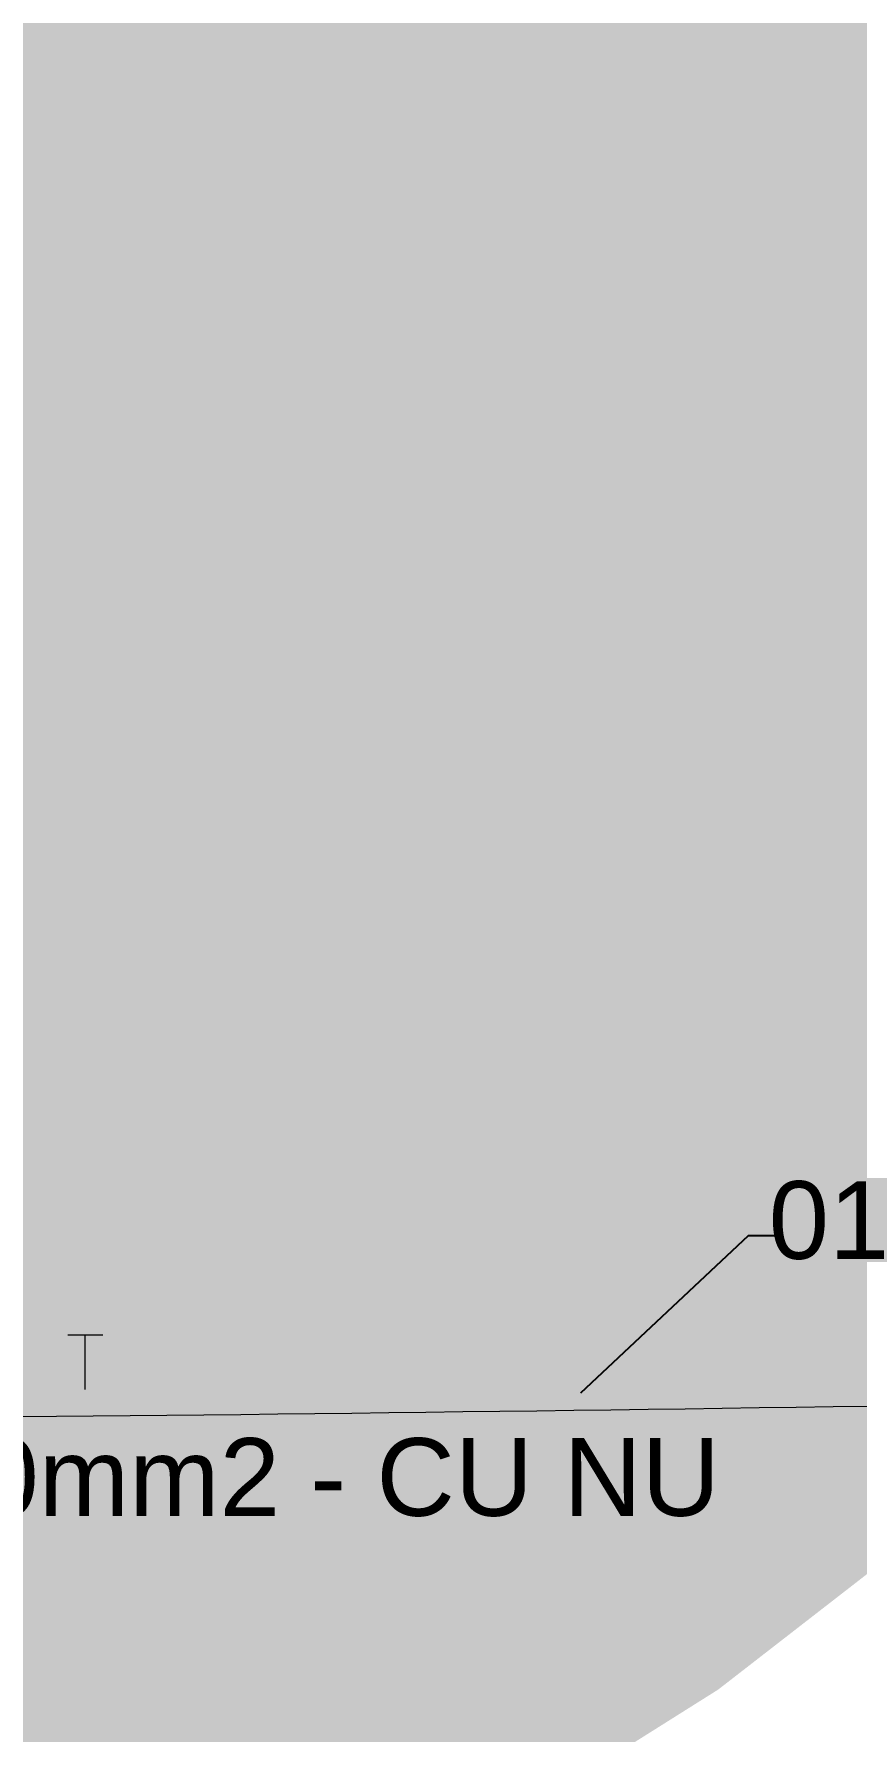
# Model space of a CAD drawing. Header units: inches. Extents: x -3 to 923, y -103 to 154.
# Drawn here: x 616.01 to 616.327, y 55.855 to 56.51 of the extents above; entities that cross this region are included whole.
import ezdxf
from ezdxf.enums import TextEntityAlignment as Align

# ---------------------------------------------------------------- set-up
doc = ezdxf.new("R2010")
doc.units = ezdxf.units.IN
doc.header["$LTSCALE"] = 10
doc.header["$MEASUREMENT"] = 0
for name, color, linetype in [('Cotas', 1, 'Continuous'), ('DETALHES', 6, 'Continuous'), ('DI-Textos_do_diagrama', 7, 'Continuous'), ('DIMENSIONAMENTO', 5, 'Continuous'), ('PARA-RAIOS', 240, 'Continuous'), ('T2', 4, 'Continuous')]:
    doc.layers.add(name, color=color, linetype=linetype)
doc.styles.add('Arial', font='arial.ttf')
doc.dimstyles.get("Standard").update_dxf_attribs({"dimtxt": 0.18, "dimasz": 0.18, "dimexe": 0.18, "dimexo": 0.0625, "dimgap": 0.09, "dimtad": 0, "dimtih": 1, "dimtoh": 1, "dimdec": 4, "dimzin": 0, "dimdsep": 46, "dimtxsty": 'Standard', "dimcen": 0.09, "dimadec": 0, "dimazin": 0, "dimtfac": 1, "dimtdec": 4, "dimtofl": 0, "dimtmove": 0, "dimatfit": 3, "dimfxl": 0, "dimtolj": 1, "dimtzin": 0, "dimarcsym": 0})

# ---------------------------------------------------------------- blocks, each defined once
blk = doc.blocks.new('DOT')
at = {"layer": 'T2', "color": 0, "linetype": 'ByBlock'}
blk.add_line((-0.5, 0), (-1, 0), dxfattribs=at)
at = {"layer": 'T2', "color": 0, "linetype": 'ByBlock', "const_width": 0.5}
blk.add_lwpolyline([(-0.25, 0, 1), (0.25, 0, 1)], format="xyb", close=True, dxfattribs=at)

msp = doc.modelspace()

# ---------------------------------------------------------------- linework, layer by layer
at = {"layer": 'Cotas', "linetype": 'Continuous'}
msp.add_lwpolyline([(616.22124, 55.98558), (616.28594, 56.04634), (616.29594, 56.04634)], dxfattribs=at)
msp.add_solid([(616.22238, 55.98437), (616.21395, 55.97874), (616.2201, 55.9868)], dxfattribs=at)
at = {"layer": 'DETALHES', "color": 240, "linetype": 'Continuous', "lineweight": 0}
for p, q in [((616.0232, 56.00805), (616.0367, 56.00805)), ((616.0299, 55.98687), (616.0299, 56.00805))]:
    msp.add_line(p, q, dxfattribs=at)
msp.add_spline([(617.47758, 55.98157), (616.43298, 55.98157), (615.53333, 55.98157), (615.5186, 55.98157), (615.49996, 55.98157), (615.50928, 56.01915), (615.51854, 56.34631), (615.51854, 56.3513), (615.49859, 56.3513), (615.35166, 56.34152)], degree=3, dxfattribs=at)

# ---------------------------------------------------------------- texts
at = {"layer": 'Cotas', "color": 7, "linetype": 'Continuous', "style": 'Arial'}
msp.add_text('01', height=0.03, dxfattribs=at).set_placement((616.29373, 56.03734))
at = {"layer": 'DI-Textos_do_diagrama', "linetype": 'Continuous', "style": 'Arial'}
msp.add_text('T#16.0mm2 - CU NU', height=0.03, dxfattribs=at).set_placement((615.88147, 55.92913), align=Align.BOTTOM_LEFT)

# ---------------------------------------------------------------- leaders
at = {"layer": 'DIMENSIONAMENTO', "linetype": 'Continuous'}
msp.add_leader([(615.84407, 56.48542), (615.93937, 56.53906)], dimstyle='Standard', override={"dimtxt": 1.8, "dimasz": 1.5, "dimexe": 1.25, "dimexo": 0.625, "dimgap": 0.625, "dimtad": 1, "dimtih": 0, "dimtoh": 0, "dimdec": 1, "dimlfac": 10, "dimzin": 8, "dimcen": 2.5, "dimclrt": 7, "dimtofl": 1, "dimldrblk": 'Dot'}, dxfattribs=at)
at = {"layer": 'PARA-RAIOS', "color": 5}
for points in [[(615.37133, 56.37251), (615.51434, 56.41621)], [(615.42264, 56.2571), (615.54147, 56.27493)], [(615.32592, 56.33545), (615.54588, 56.31866)]]:
    msp.add_leader(points, dimstyle='Standard', override={"dimtxt": 1.7, "dimasz": 1.7, "dimexe": 1, "dimexo": 1, "dimgap": 0, "dimtad": 1, "dimtih": 0, "dimtoh": 0, "dimdec": 0, "dimzin": 8, "dimcen": 1, "dimclrd": 5, "dimclre": 5, "dimclrt": 7, "dimtdec": 0, "dimtofl": 1, "dimatfit": 3}, dxfattribs=at)

doc.saveas('drawing.dxf')
